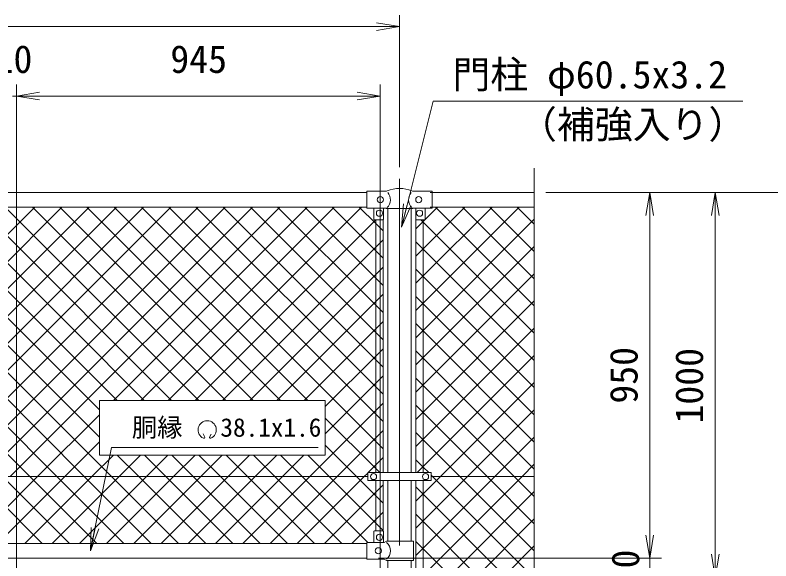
# Model space of a CAD drawing. Units: millimetres, scale not verified. Extents: x -6299 to 6301, y -4455 to 4455.
# Drawn here: x 2055 to 4018, y 937 to 2354 of the extents above; entities that cross this region are included whole.
import ezdxf
from ezdxf.enums import TextEntityAlignment as Align

# ---------------------------------------------------------------- set-up
doc = ezdxf.new("R2010")
doc.units = ezdxf.units.MM
doc.header["$LTSCALE"] = 30
doc.linetypes.add('USER1', pattern=[50.8, 31.75, -6.35, 6.35, -6.35])
for name, color, linetype, lineweight in [('0-0_D-STR-TXT', 7, 'Continuous', 9), ('0-3_D-BMK', 2, 'USER1', 13), ('0-4_D-STR1', 1, 'Continuous', 18), ('0-5_D-STR3', 3, 'Continuous', 13), ('0-9_D-STR-DIM', 7, 'Continuous', 9), ('0-A_0', 7, 'Continuous', 9), ('0-B_D-STR2', 7, 'Continuous', 9), ('0-C_Defpoints', 8, 'Continuous', 18)]:
    doc.layers.add(name, color=color, linetype=linetype, lineweight=lineweight)
doc.styles.add('ＭＳ ゴシック', font='')
doc.styles.get('ＭＳ ゴシック').set_extended_font_data('MS Gothic')

# ---------------------------------------------------------------- blocks, each defined once
blk = doc.blocks.new('_Open')
at = {"layer": '0-A_0'}
blk.add_line((-30, 5), (0, 0), dxfattribs=at)
blk.add_lwpolyline([(-30, -5), (0, 0), (-30, 0)], dxfattribs=at)

msp = doc.modelspace()

# ---------------------------------------------------------------- linework, layer by layer
at = {"layer": '0-0_D-STR-TXT'}
for p, q in [((2547.47, 1258.22), (2543.64, 1266.43)), ((2560.05, 1258.21), (2564.58, 1266.05))]:
    msp.add_line(p, q, dxfattribs=at)
for points in [[(3944.94, 2130.93), (3141.07, 2130.93), (3058.95, 1805.26)], [(2842.01, 1230.93), (2305.81, 1230.93), (2250.95, 965.07)]]:
    msp.add_lwpolyline(points, dxfattribs=at)
for centre, radius, start, end in [((2553.76, 1277.1), 23.75, 292.92895, 245.65759), ((2545.01, 1257.76), 2.5, 245.55066, 10.6575), ((2562.51, 1257.75), 2.5, 169.34241, 276.63708)]:
    msp.add_arc(centre, radius, start, end, dxfattribs=at)
at = {"layer": '0-3_D-BMK'}
msp.add_line((3053.33, 1929.08), (3053.33, -1466.74), dxfattribs=at)
at = {"layer": '0-4_D-STR1'}
for p, q in [((1138.33, 1893.84), (2968.33, 1893.84)), ((3133.33, 1893.84), (3403.33, 1893.84)), ((1138.33, 1855.74), (2968.33, 1855.74)), ((3023.08, 1852.34), (3023.08, 1166.14)), ((3083.58, 1852.34), (3083.58, 1166.14)), ((3133.33, 1855.84), (3403.33, 1855.84)), ((3023.08, 1145.54), (3023.08, 987.94)), ((3083.58, 1145.54), (3083.58, 987.94)), ((2968.33, 981.84), (1138.33, 981.84)), ((2968.33, 943.84), (1138.33, 943.84)), ((3023.08, 937.94), (3023.08, 711.34)), ((3083.58, 937.94), (3083.58, 711.34))]:
    msp.add_line(p, q, dxfattribs=at)
at = {"layer": '0-5_D-STR3'}
for p, q in [((2968.33, 1852.84), (2968.33, 1896.84)), ((3017.55, 1896.84), (2968.33, 1896.84)), ((3138.33, 1896.84), (3089.11, 1896.84)), ((3138.33, 1852.84), (3138.33, 1896.84)), ((3018.53, 1852.84), (2968.33, 1852.84)), ((2986.33, 1852.84), (2986.33, 1823.84)), ((3011.33, 1852.84), (3011.33, 1823.84)), ((3019.53, 1852.34), (3018.53, 1852.84)), ((3087.13, 1852.34), (3019.53, 1852.34)), ((3087.13, 1852.34), (3088.13, 1852.84)), ((3138.33, 1852.84), (3088.13, 1852.84)), ((3095.33, 1852.84), (3095.33, 1823.84)), ((3120.33, 1852.84), (3120.33, 1823.84)), ((3010.33, 1822.84), (2987.33, 1822.84)), ((2991.83, 1166.14), (2991.83, 1822.84)), ((3010.83, 1166.14), (3010.83, 1822.97)), ((3095.83, 1822.97), (3095.83, 1166.14)), ((3096.33, 1822.84), (3119.33, 1822.84)), ((3114.83, 1822.84), (3114.83, 1166.14)), ((2970.83, 1166.14), (3135.83, 1166.14)), ((2970.83, 1166.14), (2970.83, 1145.54)), ((3135.83, 1166.14), (3135.83, 1145.54)), ((2970.83, 1155.84), (1135.33, 1155.84)), ((2970.83, 1145.54), (3135.83, 1145.54)), ((2991.83, 1014.94), (2991.83, 1145.54)), ((3010.83, 1014.26), (3010.83, 1145.54)), ((3095.83, 1145.54), (3095.83, 429.34)), ((3114.83, 1145.54), (3114.83, 429.34)), ((3403.33, 1155.84), (3135.83, 1155.84)), ((2986.33, 1012.94), (2986.33, 984.94)), ((3009.33, 1014.94), (2988.33, 1014.94)), ((3011.33, 1012.94), (3011.33, 984.94)), ((3013.53, 984.94), (2968.33, 984.94)), ((2968.33, 940.94), (2968.33, 984.94)), ((3013.53, 984.94), (3019.53, 987.94)), ((3089.43, 987.94), (3019.53, 987.94)), ((3089.43, 987.94), (3089.43, 937.94)), ((3013.53, 940.94), (2968.33, 940.94)), ((3013.53, 940.94), (3019.53, 937.94)), ((3089.43, 937.94), (3019.53, 937.94))]:
    msp.add_line(p, q, dxfattribs=at)
for centre in [(3003.33, 1874.84), (3103.33, 1874.84), (3001.33, 1839.84), (3105.33, 1839.84), (2985.83, 1155.84), (3120.83, 1155.84), (3001.33, 997.94), (2998.33, 962.94)]:
    msp.add_circle(centre, 8, dxfattribs=at)
for centre, radius, start, end in [((3053.33, 1821.38), 82.82, 67.15338, 112.84662), ((3017.55, 1904.84), 8, 270, 296.9114), ((3000.94, 1874.84), 28.8, 314.1684, 41.01552), ((3105.72, 1874.84), 28.8, 138.98448, 225.8316), ((3089.11, 1904.84), 8, 243.0886, 270), ((2987.33, 1823.84), 1, 180, 270), ((3010.33, 1823.84), 1, 270, 0), ((3096.33, 1823.84), 1, 180, 270), ((3119.33, 1823.84), 1, 270, 0), ((2988.33, 1012.94), 2, 90, 180), ((3009.33, 1012.94), 2, 0, 90), ((3000.94, 962.94), 28.8, 310.19176, 49.80824)]:
    msp.add_arc(centre, radius, start, end, dxfattribs=at)
at = {"layer": '0-9_D-STR-DIM'}
for p, q in [((3053.33, 1959.08), (3053.33, 2354.26)), ((1113.33, 2324.26), (2993.33, 2324.26)), ((2058.33, 860.84), (2058.33, 2173.84)), ((2058.33, 860.84), (2058.33, 2173.84)), ((3003.33, 860.84), (3003.33, 2173.84)), ((2048.33, 2143.84), (2058.33, 2143.84)), ((2118.33, 2143.84), (2943.33, 2143.84)), ((2118.33, 2143.84), (2178.33, 2143.84)), ((3403.33, 444.49), (3403.33, 1956.84)), ((3433.33, 1893.84), (4073.33, 1893.84)), ((3433.33, 1893.84), (4243.33, 1893.84)), ((3433.33, 1893.84), (3903.33, 1893.84)), ((3433.33, 1893.84), (3733.33, 1893.84)), ((3703.33, 1833.84), (3703.33, 1003.84)), ((3873.33, 1833.84), (3873.33, 953.84)), ((3703.33, 1003.84), (3703.33, 1063.84)), ((2998.33, 943.84), (3733.33, 943.84)), ((2998.33, 943.84), (3733.33, 943.84)), ((3703.33, 943.84), (3703.33, 893.84))]:
    msp.add_line(p, q, dxfattribs=at)
at = {"layer": '0-B_D-STR2'}
for p, q in [((2163.82, 1155.84), (1463.92, 1855.74)), ((2234.53, 1155.84), (1534.63, 1855.74)), ((1603.63, 1353.37), (2106.01, 1855.74)), ((2305.24, 1155.84), (1605.34, 1855.74)), ((1674.35, 1353.37), (2176.72, 1855.74)), ((2273.84, 1257.95), (1676.05, 1855.74)), ((1745.06, 1353.37), (2247.43, 1855.74)), ((2273.84, 1328.66), (1746.76, 1855.74)), ((1815.77, 1353.37), (2318.14, 1855.74)), ((2319.85, 1353.37), (1817.48, 1855.74)), ((1886.48, 1353.37), (2388.85, 1855.74)), ((2390.56, 1353.37), (1888.19, 1855.74)), ((1901.08, 1155.84), (2600.98, 1855.74)), ((1913.01, 1309.19), (2459.56, 1855.74)), ((1913.01, 1238.48), (2530.27, 1855.74)), ((2461.27, 1353.37), (1958.9, 1855.74)), ((1971.79, 1155.84), (2671.69, 1855.74)), ((2531.98, 1353.37), (2029.61, 1855.74)), ((2042.5, 1155.84), (2742.4, 1855.74)), ((2602.69, 1353.37), (2100.32, 1855.74)), ((2673.4, 1353.37), (2171.03, 1855.74)), ((2744.11, 1353.37), (2241.74, 1855.74)), ((2310.74, 1353.37), (2813.11, 1855.74)), ((2814.82, 1353.37), (2312.45, 1855.74)), ((2381.45, 1353.37), (2883.82, 1855.74)), ((2991.83, 1247.07), (2383.16, 1855.74)), ((2452.16, 1353.37), (2954.53, 1855.74)), ((2991.83, 1317.78), (2453.87, 1855.74)), ((2991.83, 1388.49), (2524.58, 1855.74)), ((2991.83, 1459.2), (2595.29, 1855.74)), ((2991.83, 1529.91), (2666, 1855.74)), ((2991.83, 1600.62), (2736.71, 1855.74)), ((2991.83, 1671.33), (2807.42, 1855.74)), ((2991.83, 1742.05), (2878.14, 1855.74)), ((2991.83, 1812.76), (2948.85, 1855.74)), ((3114.83, 1747.61), (3223.06, 1855.84)), ((3114.83, 1676.89), (3293.77, 1855.84)), ((3114.83, 1606.18), (3364.48, 1855.84)), ((3120.33, 1823.81), (3152.35, 1855.84)), ((3403.33, 1598.97), (3146.46, 1855.84)), ((3403.33, 1669.68), (3217.17, 1855.84)), ((3403.33, 1740.39), (3287.89, 1855.84)), ((3403.33, 1811.11), (3358.6, 1855.84)), ((3010.83, 1793.76), (2991.83, 1812.76)), ((3114.83, 1535.47), (3403.33, 1823.97)), ((2991.83, 1751.61), (3010.83, 1770.61)), ((2593.58, 1353.37), (2991.83, 1751.61)), ((3114.83, 1746.05), (3095.83, 1765.05)), ((3095.83, 1728.61), (3114.83, 1747.61)), ((3114.83, 1464.76), (3403.33, 1753.26)), ((3010.83, 1723.05), (2991.83, 1742.05)), ((3403.33, 1457.55), (3114.83, 1746.05)), ((2991.83, 1680.9), (3010.83, 1699.9)), ((3114.83, 1675.34), (3095.83, 1694.34)), ((2664.29, 1353.37), (2991.83, 1680.9)), ((3010.83, 1652.33), (2991.83, 1671.33)), ((3095.83, 1657.89), (3114.83, 1676.89)), ((3114.83, 1394.05), (3403.33, 1682.55)), ((3403.33, 1386.84), (3114.83, 1675.34)), ((2991.83, 1610.19), (3010.83, 1629.19)), ((2735.01, 1353.37), (2991.83, 1610.19)), ((3114.83, 1604.63), (3095.83, 1623.63)), ((3114.83, 1323.34), (3403.33, 1611.84)), ((3010.83, 1581.62), (2991.83, 1600.62)), ((3095.83, 1587.18), (3114.83, 1606.18)), ((3403.33, 1316.13), (3114.83, 1604.63)), ((2991.83, 1539.48), (3010.83, 1558.48)), ((3114.83, 1533.92), (3095.83, 1552.92)), ((2805.72, 1353.37), (2991.83, 1539.48)), ((3095.83, 1516.47), (3114.83, 1535.47)), ((3114.83, 1252.63), (3403.33, 1541.13)), ((3403.33, 1245.42), (3114.83, 1533.92)), ((3010.83, 1510.91), (2991.83, 1529.91)), ((2991.83, 1468.77), (3010.83, 1487.77)), ((3114.83, 1463.21), (3095.83, 1482.21)), ((2860.37, 1337.31), (2991.83, 1468.77)), ((3010.83, 1440.2), (2991.83, 1459.2)), ((3095.83, 1445.76), (3114.83, 1464.76)), ((3403.33, 1174.71), (3114.83, 1463.21)), ((2991.83, 1398.06), (3010.83, 1417.06)), ((2860.37, 1266.6), (2991.83, 1398.06)), ((3114.83, 1392.5), (3095.83, 1411.5)), ((3095.83, 1375.05), (3114.83, 1394.05)), ((3159.46, 1155.84), (3403.33, 1399.71)), ((3010.83, 1369.49), (2991.83, 1388.49)), ((3351.49, 1155.84), (3114.83, 1392.5)), ((2093.11, 1155.84), (1913.01, 1335.94)), ((2991.83, 1327.35), (3010.83, 1346.35)), ((3114.83, 1321.79), (3095.83, 1340.79)), ((2113.21, 1155.84), (2273.84, 1316.47)), ((2820.32, 1155.84), (2991.83, 1327.35)), ((3010.83, 1298.78), (2991.83, 1317.78)), ((3095.83, 1304.34), (3114.83, 1323.34)), ((3280.78, 1155.84), (3114.83, 1321.79)), ((3230.17, 1155.84), (3403.33, 1329)), ((2891.03, 1155.84), (2991.83, 1256.64)), ((2991.83, 1256.64), (3010.83, 1275.64)), ((3114.83, 1251.08), (3095.83, 1270.08)), ((3300.88, 1155.84), (3403.33, 1258.29)), ((2183.92, 1155.84), (2273.84, 1245.76)), ((3010.83, 1228.07), (2991.83, 1247.07)), ((3095.83, 1233.63), (3114.83, 1252.63)), ((3210.07, 1155.84), (3114.83, 1251.08)), ((2375.95, 1155.84), (2320.35, 1211.44)), ((2446.66, 1155.84), (2391.06, 1211.44)), ((2396.06, 1155.84), (2451.66, 1211.44)), ((2517.38, 1155.84), (2461.77, 1211.44)), ((2466.77, 1155.84), (2522.37, 1211.44)), ((2588.09, 1155.84), (2532.48, 1211.44)), ((2537.48, 1155.84), (2593.08, 1211.44)), ((2658.8, 1155.84), (2603.19, 1211.44)), ((2608.19, 1155.84), (2663.79, 1211.44)), ((2729.51, 1155.84), (2673.91, 1211.44)), ((2678.9, 1155.84), (2734.5, 1211.44)), ((2749.61, 1155.84), (2805.21, 1211.44)), ((3371.59, 1155.84), (3403.33, 1187.58)), ((1939.21, 981.84), (2113.21, 1155.84)), ((2125.69, 981.84), (1951.69, 1155.84)), ((2009.92, 981.84), (2183.92, 1155.84)), ((2196.4, 981.84), (2022.4, 1155.84)), ((2267.11, 981.84), (2093.11, 1155.84)), ((2337.82, 981.84), (2163.82, 1155.84)), ((2222.06, 981.84), (2396.06, 1155.84)), ((2408.53, 981.84), (2234.53, 1155.84)), ((2292.77, 981.84), (2466.77, 1155.84)), ((2479.24, 981.84), (2305.24, 1155.84)), ((2363.48, 981.84), (2537.48, 1155.84)), ((2549.95, 981.84), (2375.95, 1155.84)), ((2434.19, 981.84), (2608.19, 1155.84)), ((2620.66, 981.84), (2446.66, 1155.84)), ((2504.9, 981.84), (2678.9, 1155.84)), ((2691.38, 981.84), (2517.38, 1155.84)), ((2575.61, 981.84), (2749.61, 1155.84)), ((2762.09, 981.84), (2588.09, 1155.84)), ((2646.32, 981.84), (2820.32, 1155.84)), ((2832.8, 981.84), (2658.8, 1155.84)), ((2717.03, 981.84), (2891.03, 1155.84)), ((2903.51, 981.84), (2729.51, 1155.84)), ((3114.83, 1111.21), (3159.46, 1155.84)), ((3114.83, 1040.5), (3230.17, 1155.84)), ((3114.83, 969.79), (3300.88, 1155.84)), ((3114.83, 899.08), (3371.59, 1155.84)), ((3403.33, 962.58), (3210.07, 1155.84)), ((3403.33, 1033.29), (3280.78, 1155.84)), ((3403.33, 1104), (3351.49, 1155.84)), ((2991.83, 1115.22), (3010.83, 1134.22)), ((3114.83, 1109.66), (3095.83, 1128.66)), ((2858.45, 981.84), (2991.83, 1115.22)), ((3095.83, 1092.21), (3114.83, 1111.21)), ((3114.83, 828.37), (3403.33, 1116.87)), ((3403.33, 821.16), (3114.83, 1109.66)), ((2991.83, 1044.51), (3010.83, 1063.51)), ((2929.16, 981.84), (2991.83, 1044.51)), ((3114.83, 1038.95), (3095.83, 1057.95)), ((3095.83, 1021.5), (3114.83, 1040.5)), ((3114.83, 757.66), (3403.33, 1046.16)), ((3403.33, 750.45), (3114.83, 1038.95)), ((3114.83, 968.23), (3095.83, 987.23)), ((3095.83, 950.79), (3114.83, 969.79)), ((3114.83, 686.95), (3403.33, 975.45)), ((3403.33, 679.73), (3114.83, 968.23))]:
    msp.add_line(p, q, dxfattribs=at)
for points in [[(2522.87, 1353.37), (2991.83, 1822.32), (2992.34, 1822.84)], [(3095.83, 1799.32), (3114.83, 1818.32), (3119.35, 1822.84)], [(3403.33, 1528.26), (3114.83, 1816.76), (3108.75, 1822.84)], [(3099.05, 1166.14), (3114.83, 1181.92), (3403.33, 1470.42)], [(3002.05, 1166.14), (2991.83, 1176.36), (2860.37, 1307.82)], [(3010.83, 1086.65), (2991.83, 1105.65), (2941.64, 1155.84), (2860.37, 1237.11)], [(2080.63, 981.84), (2254.63, 1155.84), (2310.24, 1211.44)], [(2151.34, 981.84), (2325.34, 1155.84), (2380.95, 1211.44)], [(2971.12, 984.94), (2800.22, 1155.84), (2744.62, 1211.44)], [(3010.83, 1015.94), (2991.83, 1034.94), (2870.93, 1155.84), (2815.33, 1211.44)], [(2972.04, 1166.14), (2991.83, 1185.93), (3010.83, 1204.93)], [(3129.06, 1166.14), (3114.83, 1180.37), (3095.83, 1199.37)], [(2787.74, 981.84), (2961.74, 1155.84), (2970.83, 1164.93)], [(3403.33, 891.87), (3139.36, 1155.84), (3135.83, 1159.37)]]:
    msp.add_lwpolyline(points, dxfattribs=at)
at = {"layer": '0-C_Defpoints'}
msp.add_lwpolyline([(2860.37, 1353.37), (2273.84, 1353.37), (2273.84, 1211.44), (2860.37, 1211.44)], close=True, dxfattribs=at)

# ---------------------------------------------------------------- block references
at = {"layer": '0-0_D-STR-TXT', "xscale": 2, "yscale": 2}
for p, rotation in [((3058.46, 1803.32), 255.84756), ((2250.55, 963.11), 258.3413)]:
    msp.add_blockref('_Open', p, dxfattribs=dict(at, rotation=rotation))
at = {"layer": '0-9_D-STR-DIM', "xscale": 2, "yscale": 2}
for p in [(3053.33, 2324.26), (3003.33, 2143.84)]:
    msp.add_blockref('_Open', p, dxfattribs=at)
for p, rotation in [((2058.33, 2143.84), 180), ((2058.33, 2143.84), 180), ((3703.33, 1893.84), 90), ((3873.33, 1893.84), 90), ((3703.33, 943.84), 270), ((3703.33, 943.84), 270), ((3873.33, 893.84), 270)]:
    msp.add_blockref('_Open', p, dxfattribs=dict(at, rotation=rotation))

# ---------------------------------------------------------------- texts
at = {"layer": '0-0_D-STR-TXT', "style": 'ＭＳ ゴシック'}
for s, height, p in [('門柱 φ60.5x3.2', 72.14, (3190.72, 2142.19)), ('（補強入り）', 72.14, (3363.65, 2012.69)), ('胴縁 \u300038.1x1.6', 48.17, (2358.25, 1244.79))]:
    msp.add_text(s, height=height, dxfattribs=at).set_placement(p, align=Align.BOTTOM_LEFT)
at = {"layer": '0-9_D-STR-DIM', "style": 'ＭＳ ゴシック'}
for s, p in [('10', (2001.73, 2182.44)), ('945', (2458.12, 2182.44))]:
    msp.add_text(s, height=72.14, dxfattribs=at).set_placement(p, align=Align.BOTTOM_LEFT)
for s, p in [('950', (3693.21, 1345.15)), ('1000', (3863.21, 1293.49)), ('50', (3697.46, 867.92))]:
    msp.add_text(s, height=72.14, rotation=90, dxfattribs=at).set_placement(p, align=Align.BOTTOM_LEFT)

doc.saveas('drawing.dxf')
